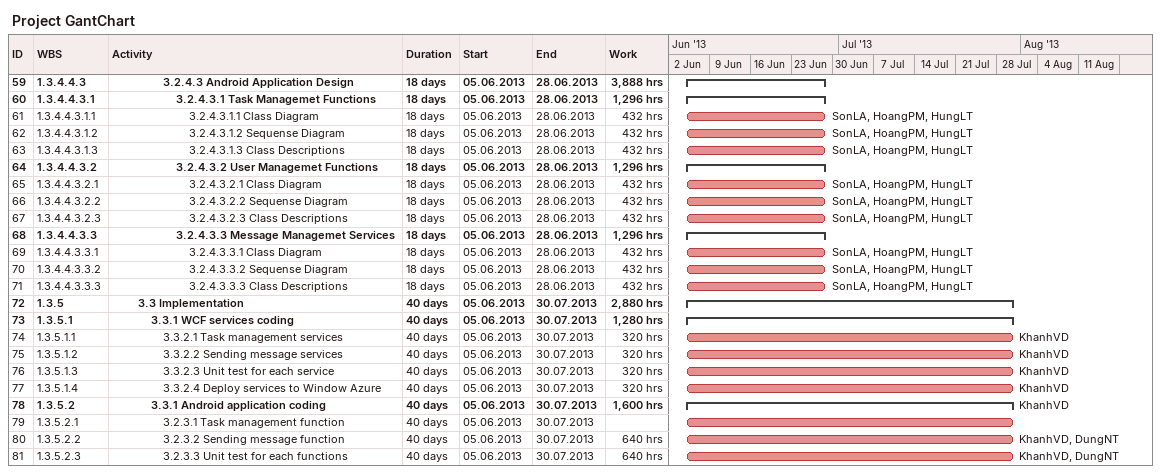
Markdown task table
Project GantChart

| ID | WBS | Task | Duration | Start | Finish | Resources | Work (h) |
|---|---|---|---|---|---|---|---|
| 59 | 1.3.4.4.3 | **3.2.4.3 Android Application Design** | 18d | 2013-06-05 | 2013-06-28 |  | 3888 |
| 60 | 1.3.4.4.3.1 | **3.2.4.3.1 Task Managemet Functions** | 18d | 2013-06-05 | 2013-06-28 |  | 1296 |
| 61 | 1.3.4.4.3.1.1 | 3.2.4.3.1.1 Class Diagram | 18d | 2013-06-05 | 2013-06-28 | SonLA, HoangPM, HungLT | 432 |
| 62 | 1.3.4.4.3.1.2 | 3.2.4.3.1.2 Sequense Diagram | 18d | 2013-06-05 | 2013-06-28 | SonLA, HoangPM, HungLT | 432 |
| 63 | 1.3.4.4.3.1.3 | 3.2.4.3.1.3 Class Descriptions | 18d | 2013-06-05 | 2013-06-28 | SonLA, HoangPM, HungLT | 432 |
| 64 | 1.3.4.4.3.2 | **3.2.4.3.2 User Managemet Functions** | 18d | 2013-06-05 | 2013-06-28 |  | 1296 |
| 65 | 1.3.4.4.3.2.1 | 3.2.4.3.2.1 Class Diagram | 18d | 2013-06-05 | 2013-06-28 | SonLA, HoangPM, HungLT | 432 |
| 66 | 1.3.4.4.3.2.2 | 3.2.4.3.2.2 Sequense Diagram | 18d | 2013-06-05 | 2013-06-28 | SonLA, HoangPM, HungLT | 432 |
| 67 | 1.3.4.4.3.2.3 | 3.2.4.3.2.3 Class Descriptions | 18d | 2013-06-05 | 2013-06-28 | SonLA, HoangPM, HungLT | 432 |
| 68 | 1.3.4.4.3.3 | **3.2.4.3.3 Message Managemet Services** | 18d | 2013-06-05 | 2013-06-28 |  | 1296 |
| 69 | 1.3.4.4.3.3.1 | 3.2.4.3.3.1 Class Diagram | 18d | 2013-06-05 | 2013-06-28 | SonLA, HoangPM, HungLT | 432 |
| 70 | 1.3.4.4.3.3.2 | 3.2.4.3.3.2 Sequense Diagram | 18d | 2013-06-05 | 2013-06-28 | SonLA, HoangPM, HungLT | 432 |
| 71 | 1.3.4.4.3.3.3 | 3.2.4.3.3.3 Class Descriptions | 18d | 2013-06-05 | 2013-06-28 | SonLA, HoangPM, HungLT | 432 |
| 72 | 1.3.5 | **3.3 Implementation** | 40d | 2013-06-05 | 2013-07-30 |  | 2880 |
| 73 | 1.3.5.1 | **3.3.1 WCF services coding** | 40d | 2013-06-05 | 2013-07-30 |  | 1280 |
| 74 | 1.3.5.1.1 | 3.3.2.1 Task management services | 40d | 2013-06-05 | 2013-07-30 | KhanhVD | 320 |
| 75 | 1.3.5.1.2 | 3.3.2.2 Sending message services | 40d | 2013-06-05 | 2013-07-30 | KhanhVD | 320 |
| 76 | 1.3.5.1.3 | 3.3.2.3 Unit test for each service | 40d | 2013-06-05 | 2013-07-30 | KhanhVD | 320 |
| 77 | 1.3.5.1.4 | 3.3.2.4 Deploy services to Window Azure | 40d | 2013-06-05 | 2013-07-30 | KhanhVD | 320 |
| 78 | 1.3.5.2 | **3.3.1 Android application coding** | 40d | 2013-06-05 | 2013-07-30 | KhanhVD | 1600 |
| 79 | 1.3.5.2.1 | 3.2.3.1 Task management function | 40d | 2013-06-05 | 2013-07-30 |  |  |
| 80 | 1.3.5.2.2 | 3.2.3.2 Sending message function | 40d | 2013-06-05 | 2013-07-30 | KhanhVD, DungNT | 640 |
| 81 | 1.3.5.2.3 | 3.2.3.3 Unit test for each functions | 40d | 2013-06-05 | 2013-07-30 | KhanhVD, DungNT | 640 |
